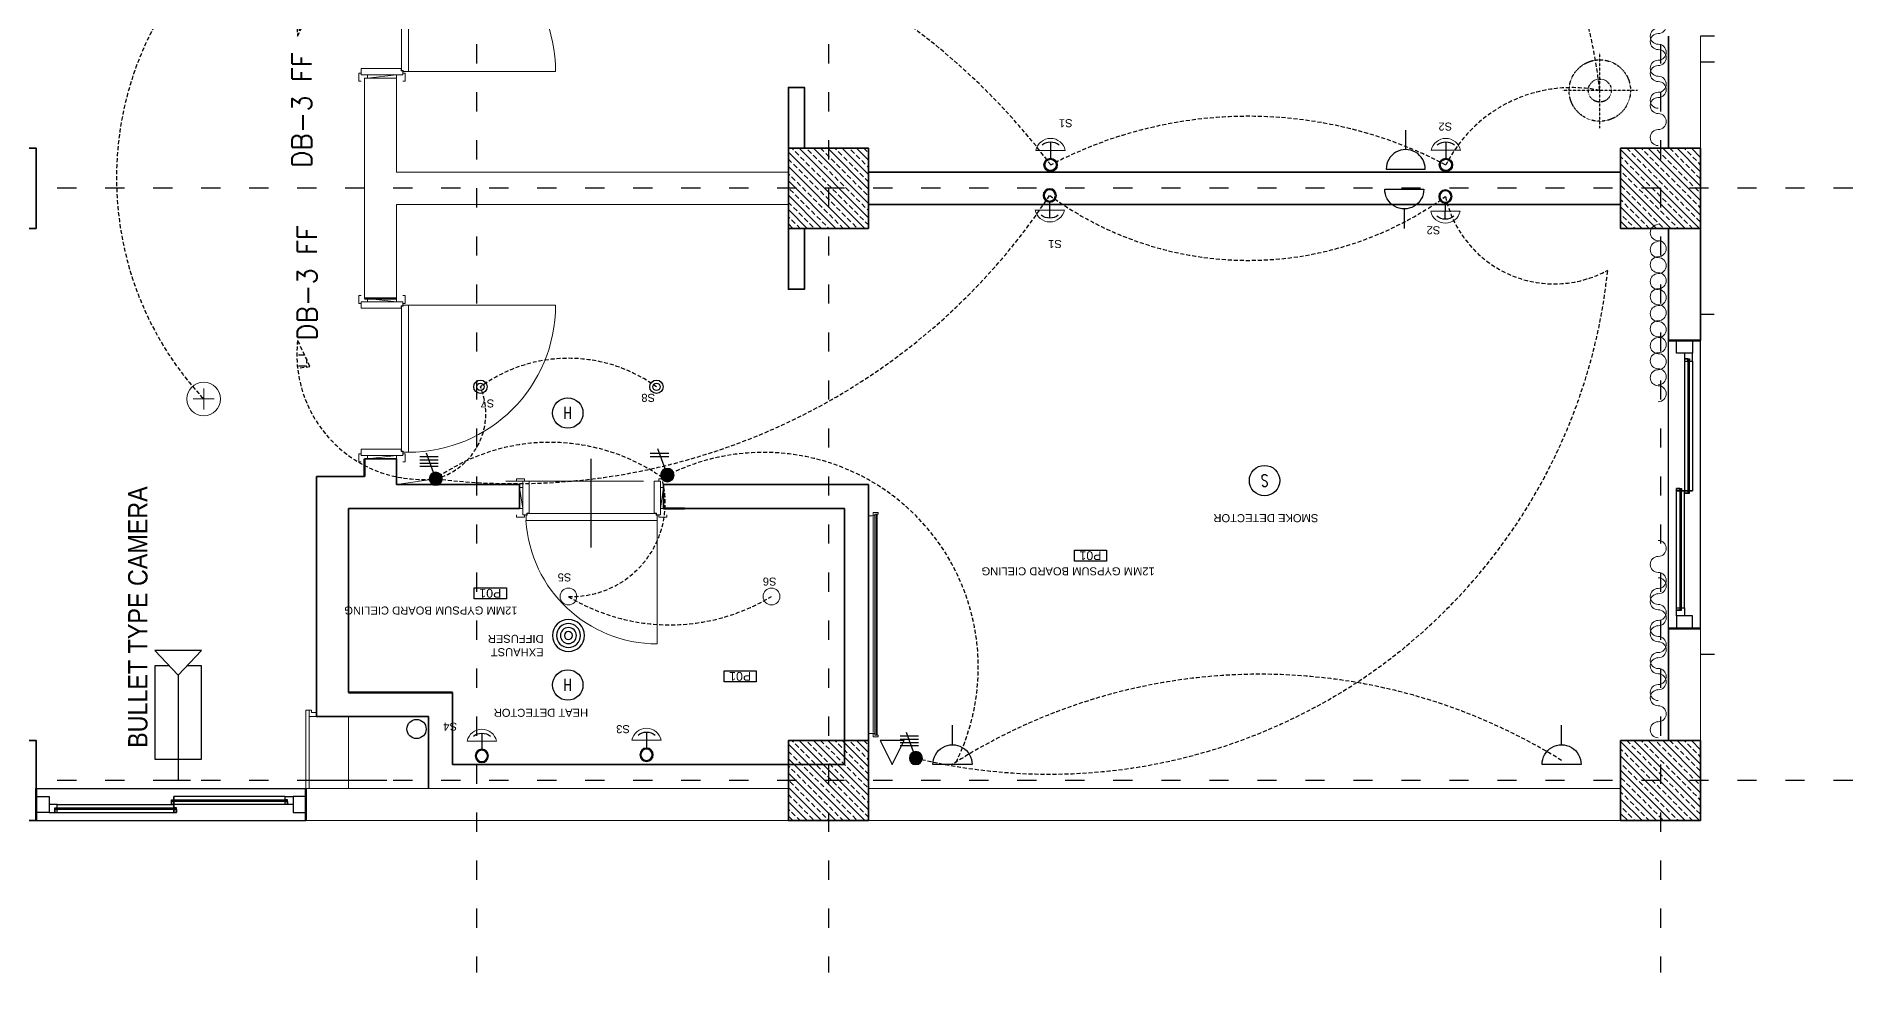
# Model space of a CAD drawing. Header units: millimetres. Extents: x -3207095 to 15275363, y 3702017 to 4798027.
# Drawn here: x 688165 to 689300, y 4469382 to 4469967 of the extents above; entities that cross this region are included whole.
import ezdxf
from ezdxf.enums import TextEntityAlignment as Align

# ---------------------------------------------------------------- set-up
doc = ezdxf.new("R2010")
doc.units = ezdxf.units.MM
for name, pattern in [('ACAD_ISO03W100', [30, 12, -18]), ('DUZ', [500, 500]), ('HIDDEN', [0.375, 0.25, -0.125]), ('HIDDEN2', [0.1875, 0.125, -0.0625])]:
    doc.linetypes.add(name, pattern=pattern)
doc.layers.get('0').update_dxf_attribs({"color": 1, "linetype": 'DUZ'})
for name, color, linetype in [('0 MC MAHAL', 94, 'Continuous'), ('a_aydinlatma', 5, 'Continuous'), ('a_olcu', 30, 'Continuous'), ('a_yazi', 105, 'Continuous'), ('AGAC', 116, 'Continuous'), ('EL-L-LS', 181, 'Continuous'), ('KOLTAR_F', 145, 'Continuous'), ('MH-EL-CCTV', 33, 'Continuous'), ('MH-EL-TEL', 222, 'Continuous'), ('MH-TXT', 2, 'Continuous'), ('OLCU', 1, 'Continuous'), ('PEN', 161, 'Continuous'), ('pen.kap.olc', 205, 'Continuous'), ('SMC-EL-FA', 33, 'Continuous'), ('SMC-EL-FA-TXT', 123, 'Continuous'), ('SMC-EL-L-LP', 22, 'Continuous'), ('SMC-EL-P', 160, 'Continuous'), ('SMC-TXT', 123, 'Continuous'), ('söve', 26, 'DUZ'), ('TESİSAT', 57, 'Continuous')]:
    doc.layers.add(name, color=color, linetype=linetype)
for name, color, linetype, lineweight in [('C LIGHT', 202, 'Continuous', 9), ('cam', 143, 'Continuous', 20), ('DUV', 220, 'Continuous', 50), ('DUVAR', 7, 'Continuous', 35), ('EL-L-WIR', 124, 'Continuous', 30), ('FE_MOBTEF.2', 33, 'Continuous', 18), ('FE_PERDE', 205, 'Continuous', 15), ('gor25', 142, 'Continuous', 25), ('iç duvar', 7, 'Continuous', 50), ('KAPEN', 151, 'Continuous', 9), ('KOLON_F', 3, 'Continuous', 35), ('Xref', 253, 'Continuous', 13)]:
    doc.layers.add(name, color=color, linetype=linetype, lineweight=lineweight)
doc.styles.add('ARIEL20S', font='arial.ttf')
doc.styles.add('ROMANS', font='romans.shx')
doc.styles.add('smc-1', font='simplex.shx')
doc.styles.add('SMC-2', font='GOTHIC.TTF', dxfattribs={"width": 0.9})
pattern_1 = [(135, (5190607.668, 3809263.487), (-4.4901280605, -4.4901280605), []), (135, (5190607.668, 3809267.977), (-4.4901280605, -4.4901280605), [3.175, -1.5875])]
pattern_2 = [(135, (5191127.668, 3809263.487), (-4.4901280605, -4.4901280605), []), (135, (5191127.668, 3809267.977), (-4.4901280605, -4.4901280605), [3.175, -1.5875])]

# ---------------------------------------------------------------- blocks, each defined once
blk = doc.blocks.new('GEN_BLOCK00601')
at = {"linetype": 'Continuous', "ltscale": 50}
for centre, start, end in [((50, 50), 0, 180), ((150, 50), 180, 0), ((250, 50), 0, 180), ((350, 50), 180, 0), ((450, 50), 0, 180), ((550, 50), 180, 0), ((650, 50), 0, 180), ((750, 50), 180, 0), ((850, 50), 0, 180), ((950, 50), 180, 0)]:
    blk.add_arc(centre, 50, start, end, dxfattribs=at)
for tag in ['FLOOR', 'Sfb']:
    blk.add_attdef(tag, (0, 0), '', height=1)
blk = doc.blocks.new('K210')
for p, q in [((0.04, 0.985), (0.04, 0.032)), ((0.04, 0.032), (0.047, 0.032)), ((0.047, 0.032), (0.047, 0.022)), ((0.047, 0.022), (0.953, 0.022)), ((0.953, 0.032), (0.96, 0.032)), ((0.953, 0.022), (0.953, 0.032)), ((0.96, 0.032), (0.96, 0.065))]:
    blk.add_line(p, q)
for points in [[(-0.02, 0.03), (-0.02, 0.045), (0.03, 0.045), (0.03, 0.03)], [(0.04, 0.065), (0.96, 0.065)], [(1.02, 0.03), (1.02, 0.045), (0.97, 0.045), (0.97, 0.03)], [(0.02, -0.19), (0, -0.19), (0.02, -0.01), (0, -0.01)], [(0.98, -0.19), (1, -0.19), (0.98, -0.01), (1, -0.01)], [(-0.02, -0.23), (-0.02, -0.245), (0.03, -0.245), (0.03, -0.23)], [(1.02, -0.23), (1.02, -0.245), (0.97, -0.245), (0.97, -0.23)]]:
    blk.add_lwpolyline(points)
for points in [[(0.02, 0.03), (0.045, 0.03), (0.045, 0.02), (0.06, 0.02), (0.06, -0.23), (0.02, -0.23)], [(0.98, 0.03), (0.955, 0.03), (0.955, 0.02), (0.94, 0.02), (0.94, -0.23), (0.98, -0.23)]]:
    blk.add_lwpolyline(points, close=True)
blk.add_arc((0.04, 0.065), 0.92, 0, 90)
blk = doc.blocks.new('new block')
at = {"layer": 'KAPEN'}
for p, q in [((105202.053, 48261.86), (105202.02, 48261.86)), ((105202.053, 48261.853), (105202.053, 48261.86)), ((105202.063, 48261.853), (105202.053, 48261.853)), ((105202.063, 48261.047), (105202.063, 48261.853)), ((105201.25, 48261.04), (105202.053, 48261.04)), ((105202.053, 48261.047), (105202.063, 48261.047)), ((105202.053, 48261.04), (105202.053, 48261.047))]:
    blk.add_line(p, q, dxfattribs=at)
for points in [[(105202.055, 48261.92), (105202.04, 48261.92), (105202.04, 48261.87), (105202.055, 48261.87)], [(105202.265, 48261.92), (105202.28, 48261.92), (105202.28, 48261.87), (105202.265, 48261.87)], [(105202.02, 48261.04), (105202.02, 48261.86)], [(105202.225, 48261.88), (105202.225, 48261.9), (105202.095, 48261.88), (105202.095, 48261.9)], [(105202.055, 48260.98), (105202.04, 48260.98), (105202.04, 48261.03), (105202.055, 48261.03)], [(105202.225, 48261.02), (105202.225, 48261), (105202.095, 48261.02), (105202.095, 48261)], [(105202.265, 48260.98), (105202.28, 48260.98), (105202.28, 48261.03), (105202.265, 48261.03)]]:
    blk.add_lwpolyline(points, dxfattribs=at)
for points in [[(105202.055, 48261.88), (105202.055, 48261.855), (105202.065, 48261.855), (105202.065, 48261.84), (105202.265, 48261.84), (105202.265, 48261.88)], [(105202.055, 48261.02), (105202.055, 48261.045), (105202.065, 48261.045), (105202.065, 48261.06), (105202.265, 48261.06), (105202.265, 48261.02)]]:
    blk.add_lwpolyline(points, close=True, dxfattribs=at)
blk.add_arc((105202.071, 48261.04), 0.822, 93.6023, 180, dxfattribs=at)
blk = doc.blocks.new('rgtkjıtdkfgölv')
at = {"layer": 'FE_MOBTEF.2'}
for p, q in [((104445.908, 48877.932), (104445.888, 48877.932)), ((104445.888, 48877.932), (104445.888, 48877.902)), ((104445.888, 48877.902), (104445.898, 48877.902)), ((104445.898, 48877.914), (104445.898, 48877.922)), ((104445.898, 48877.922), (104447.278, 48877.922)), ((104445.898, 48877.922), (104445.908, 48877.922)), ((104445.898, 48877.902), (104445.898, 48877.922)), ((104445.898, 48877.908), (104445.898, 48877.914)), ((104445.898, 48877.914), (104447.278, 48877.914)), ((104447.278, 48877.914), (104445.898, 48877.914)), ((104447.278, 48877.908), (104445.898, 48877.908)), ((104445.908, 48877.932), (104445.908, 48877.962)), ((104445.908, 48877.922), (104445.908, 48877.932)), ((104447.261, 48877.932), (104445.914, 48877.932)), ((104447.268, 48877.932), (104447.268, 48877.962)), ((104447.268, 48877.932), (104447.288, 48877.932)), ((104447.268, 48877.922), (104447.268, 48877.932)), ((104447.278, 48877.922), (104447.268, 48877.922)), ((104447.278, 48877.902), (104447.278, 48877.922)), ((104447.278, 48877.922), (104447.278, 48877.914)), ((104447.278, 48877.914), (104447.278, 48877.908)), ((104447.288, 48877.902), (104447.278, 48877.902)), ((104447.288, 48877.932), (104447.288, 48877.902))]:
    blk.add_line(p, q, dxfattribs=at)
blk = doc.blocks.new('a_malzeme')
blk.add_lwpolyline([(-100, 70), (100, 70), (100, 0), (-100, 0), (-100, 70)])
at = {"style": 'ARIEL20S'}
blk.add_attdef('P01', text='', height=55, dxfattribs=at).set_placement((0, 35), align=Align.MIDDLE_CENTER)
blk = doc.blocks.new('ANEM')
at = {"layer": 'a_aydinlatma'}
for radius in [100, 75, 50, 25]:
    blk.add_circle((56721, 5587), radius, dxfattribs=at)
blk = doc.blocks.new('SD')
at = {"color": 140}
blk.add_circle((0, 0), 0.25, dxfattribs=at)
at = {"layer": 'SMC-EL-FA-TXT', "style": 'ROMANS', "width": 0.75}
blk.add_text('S', height=0.197, dxfattribs=at).set_placement((-0.066, -0.101, 0))
blk = doc.blocks.new('LIGHT3')
at = {"layer": 'SMC-EL-L-LP'}
blk.add_line((0.001, 0), (0, 0.235), dxfattribs=at)
for radius in [0.0975, 0.0825]:
    blk.add_circle((0, 0.332), radius, dxfattribs=at)
blk.add_arc((0, 0.2), 0.2, 231.5853, 308.8029, dxfattribs=at)
blk = doc.blocks.new('LS-1WAY-4G')
at = {"layer": 'EL-L-LS'}
blk.add_hatch(color=181, dxfattribs=at).paths.add_polyline_path([(0.092, 0.092, 1), (-0.092, 0.092, 1)])
at = {"layer": 'EL-L-LS', "color": 181}
for p, q in [((-0.036, 0.4), (0.223, 0.4)), ((-0.036, 0.354), (0.223, 0.354)), ((-0.036, 0.308), (0.223, 0.308)), ((-0.036, 0.263), (0.223, 0.263)), ((0.031, 0.178), (0.132, 0.453))]:
    blk.add_line(p, q, dxfattribs=at)
blk.add_circle((0, 0.092), 0.0917, dxfattribs=at)
blk = doc.blocks.new('LIGHT1')
at = {"linetype": 'Continuous'}
for radius in [0.11, 0.06]:
    blk.add_circle((0, 0), radius, dxfattribs=at)
blk = doc.blocks.new('A$C89dd7f61')
at = {"layer": 'SMC-EL-L-LP', "xscale": -38, "yscale": 38, "zscale": 38}
blk.add_blockref('LIGHT1', (0, 0), dxfattribs=at)
blk = doc.blocks.new('LS-1WAY-2G')
at = {"layer": 'SMC-EL-L-LP'}
blk.add_hatch(color=181, dxfattribs=at).paths.add_polyline_path([(0.092, 0.092, 1), (-0.092, 0.092, 1)])
at = {"layer": 'SMC-EL-L-LP', "color": 181}
for p, q in [((-0.021, 0.387), (0.237, 0.387)), ((-0.021, 0.342), (0.237, 0.342)), ((0.031, 0.178), (0.132, 0.453))]:
    blk.add_line(p, q, dxfattribs=at)
blk.add_circle((0, 0.092), 0.0917, dxfattribs=at)
blk = doc.blocks.new('CL1')
at = {"layer": 'C LIGHT'}
blk.add_circle((0, 0), 5.25, dxfattribs=at)
blk = doc.blocks.new('HD')
at = {"color": 22}
blk.add_circle((0, 0), 0.25, dxfattribs=at)
at = {"layer": 'SMC-EL-FA-TXT', "color": 123, "style": 'ROMANS', "width": 0.75}
blk.add_text('H', height=0.197, dxfattribs=at).set_placement((-0.074, -0.096, 0))
blk = doc.blocks.new('S13A')
for p, q in [((0, 0.18), (0, 0.358)), ((-0.178, 0), (0.178, 0))]:
    blk.add_line(p, q)
blk.add_arc((0, 0.002), 0.178, 359.4023, 180.5977)
blk = doc.blocks.new('A$C7aefd928')
at = {"layer": 'a_aydinlatma', "linetype": 'HIDDEN', "ltscale": 10}
h = blk.add_hatch(dxfattribs=at)
h.set_pattern_fill('ANGLE', color=8)
h.set_pattern_definition([(0, (-693994.367, -4479887.279), (0, 6.985), [5.08, -1.905]), (90, (-693994.367, -4479887.279), (-6.985, 4e-16), [5.08, -1.905])])
h.paths.add_polyline_path([(837.2, 271.4), (829.6, 255), (837.2, 254.1, 0.055419)])
at = {"layer": 'a_aydinlatma', "linetype": 'HIDDEN2'}
for p, q in [((23.5, 328.8), (23.5, 281.7)), ((0, 305.3), (47, 305.3))]:
    blk.add_line(p, q, dxfattribs=at)
at = {"layer": 'a_aydinlatma', "color": 3, "linetype": 'HIDDEN', "ltscale": 10}
for p, q in [((837.2, 271.4), (829.6, 255)), ((829.6, 255), (837.2, 254.1))]:
    blk.add_line(p, q, dxfattribs=at)
at = {"layer": 'a_aydinlatma', "linetype": 'HIDDEN2'}
for radius in [19.2, 7.2]:
    blk.add_circle((23.5, 305.3), radius, dxfattribs=at)
at = {"layer": 'a_aydinlatma', "linetype": 'HIDDEN', "ltscale": 10}
for centre, radius, start, end in [((41.1, 391.6), 88.1, 258.5011, 333.1564), ((243.2, 587.1), 265.7, 242.3098, 297.7005), ((705.2, 605.5), 423.1, 216.8454, 276.1897), ((366.4, 345.2), 345.2, 186.6453, 284.1662), ((668, 166.4), 93.8, 54.1169, 125.8831), ((761.9, 225.8), 42.3, 156.7822, 254.8981), ((643.1, 154.9), 111.8, 248.5847, 15.5788), ((665.9, 169.8), 58.4, 164.7362, 272.1082), ((604.6, 216.3), 122.5, 238.8129, 301.1871), ((613.5, 32.9), 21.1, 121.94, 285.5579), ((670.1, -77.2), 103.2, 59.6797, 119.5515)]:
    blk.add_arc(centre, radius, start, end, dxfattribs=at)
at = {"layer": 'a_aydinlatma', "color": 3, "linetype": 'HIDDEN', "ltscale": 10}
for centre, radius, start, end in [((759.4, 262.8), 78.3, 263.7664, 6.3094), ((679.6, 84.6), 123.1, 54.605, 124.8385), ((546, 67.4), 134.1, 61.8575, 206.2961), ((235.8, -293.6), 356.4, 57.3715, 121.9107)]:
    blk.add_arc(centre, radius, start, end, dxfattribs=at)
at = {"layer": 'MH-EL-TEL'}
for p, q in [((465.7, 6.4), (458.2, 21.4)), ((458.2, 21.4), (473.2, 21.4)), ((473.2, 21.4), (465.7, 6.4))]:
    blk.add_line(p, q, dxfattribs=at)
at = {"layer": 'OLCU', "color": 252, "linetype": 'Continuous', "lineweight": 5, "true_color": 0x939598}
blk.add_line((750.9, 184.9), (775.5, 181.4), dxfattribs=at)
at = {"layer": 'SMC-EL-L-LP', "lineweight": 0}
for p, q in [((128.9, 342.6), (110.6, 342.6)), ((375.9, 342.7), (357.5, 342.7)), ((610, 21.7), (628.3, 21.7)), ((712.9, 21), (731.3, 21))]:
    blk.add_line(p, q, dxfattribs=at)
for centre, start, end in [((119.7, 344.6), 191.7871, 348.2129), ((366.7, 344.6), 191.7871, 348.2129), ((619.2, 19.8), 11.7871, 168.2129), ((722.1, 19.1), 11.7871, 168.2129)]:
    blk.add_arc(centre, 9.38, start, end, dxfattribs=at)
at = {"layer": 'a_aydinlatma', "xscale": 0.1, "yscale": 0.1, "zscale": 0.1}
blk.add_blockref('ANEM', (-5004.1, -471.7), dxfattribs=at)
at = {"layer": 'a_olcu', "xscale": 0.1, "yscale": 0.1, "zscale": 0.1}
for p in [(339.7, 149.5), (725, 120.8)]:
    blk.add_blockref('a_malzeme', p, dxfattribs=at).add_auto_attribs({'P01': 'P01'})
at = {"layer": 'C LIGHT', "linetype": 'Continuous'}
for p in [(541.1, 111.4), (668, 111.4)]:
    blk.add_blockref('CL1', p, dxfattribs=at)
at = {"layer": 'EL-L-LS', "xscale": 45.60000005237816, "yscale": 45.60000005237816, "zscale": 45.60000005237816}
blk.add_blockref('LS-1WAY-2G', (609.3, 181.4), dxfattribs=at)
at = {"layer": 'EL-L-LS', "xscale": 45.60000005237816, "yscale": 45.60000005237816, "zscale": 45.60000005237816, "rotation": 270}
blk.add_blockref('LS-1WAY-2G', (598.1, 50.8), dxfattribs=at)
at = {"layer": 'EL-L-WIR', "xscale": 44.23680000000058, "yscale": 44.23680000000058, "zscale": 44.23680000000058}
for p in [(750.9, 180.9), (450.9, 6.4)]:
    blk.add_blockref('LS-1WAY-4G', p, dxfattribs=at)
at = {"layer": 'SMC-EL-FA', "yscale": 38, "zscale": 38}
for name, p, xscale in [('HD', (666.4, 245.8), -38), ('SD', (242.8, 185.1), 38), ('HD', (668.4, 56.1), -38)]:
    blk.add_blockref(name, p, dxfattribs=dict(at, xscale=xscale))
at = {"layer": 'SMC-EL-L-LP', "lineweight": 0, "xscale": 42.74999999996362, "yscale": 42.74999999996362, "zscale": 42.74999999996362}
for p in [(119.7, 337.6), (366.7, 337.6)]:
    blk.add_blockref('LIGHT3', p, dxfattribs=at)
at = {"layer": 'SMC-EL-L-LP', "lineweight": 0, "xscale": 42.74999999996362, "yscale": 42.74999999996362, "zscale": 42.74999999996362, "rotation": 180}
for p in [(619.2, 26.7), (722.1, 26)]:
    blk.add_blockref('LIGHT3', p, dxfattribs=at)
at = {"layer": 'SMC-EL-P', "xscale": 68.51054328617874, "yscale": 68.51054328617874, "zscale": 68.51054328617874}
for p, rotation in [((144.8, 354.5), 180), ((599.6, 33.3), 270)]:
    blk.add_blockref('S13A', p, dxfattribs=dict(at, rotation=rotation))
for p in [(47.4, 6.4), (428, 6.4)]:
    blk.add_blockref('S13A', p, dxfattribs=at)
at = {"layer": 'Xref'}
for p in [(613, 242.5), (723, 242.4)]:
    blk.add_blockref('A$C89dd7f61', p, dxfattribs=at)
at = {"layer": 'a_yazi', "char_height": 5, "style": 'ARIEL20S'}
for s, insert, width, attachment_point in [('S2', (115.8, 330.3), 51.389, 1), ('S1', (353, 328.2), 51.389, 1), ('S3', (615.8, 239.1), 51.389, 1), ('HEAT DETECTOR', (644, 228.6), 143.239, 7), ('S4', (723.8, 237.6), 51.389, 1), ('SMOKE DETECTOR', (199.4, 162.9), 143.239, 7), ('12MM GYPSUM BOARD CIELING ', (299.5, 160.2), 143.239, 7), ('12MM GYPSUM BOARD CIELING ', (708, 132.4), 143.239, 7), ('S6', (548.6, 114.6), 51.389, 1), ('S5', (676.8, 112.1), 51.389, 1), ('EXHAUST DIFFUSER', (680.7, 93.3), 51.389, 1), ('HEAT DETECTOR', (637.5, 39.4), 143.239, 7), ('S8', (627.5, 15.7), 51.389, 1), ('S7', (727.9, 19.2), 51.389, 1)]:
    blk.add_mtext(s, dxfattribs=dict(at, insert=insert, width=width, attachment_point=attachment_point))
blk = doc.blocks.new('A$C288ee9c8')
at = {"layer": 'a_aydinlatma', "linetype": 'HIDDEN', "ltscale": 10}
h = blk.add_hatch(dxfattribs=at)
h.set_pattern_fill('ANGLE', color=8)
h.set_pattern_definition([(0, (-694012.924, -4479302.351), (0, 6.985), [5.08, -1.905]), (90, (-694012.924, -4479302.351), (-6.985, 4e-16), [5.08, -1.905])])
h.paths.add_polyline_path([(818.7, 95), (811, 111.4), (818.6, 112.3, -0.055419)])
at = {"layer": 'a_aydinlatma', "color": 3, "linetype": 'HIDDEN', "ltscale": 10}
for p, q in [((811, 111.4), (818.6, 112.3)), ((818.7, 95), (811, 111.4))]:
    blk.add_line(p, q, dxfattribs=at)
at = {"layer": 'a_aydinlatma', "linetype": 'HIDDEN', "ltscale": 10}
for centre, radius, start, end in [((349, 15), 350.8, 76.2487, 174.124), ((586.1, 150), 122.5, 58.8129, 121.1871), ((647.4, 196.4), 58.4, 87.8918, 195.2638), ((683.3, -216.4), 400.7, 82.9628, 146.5996), ((743.4, 140.5), 42.3, 105.1019, 203.2178), ((649.5, 199.8), 93.8, 234.1169, 305.8831), ((33.5, -10.1), 69.6, 12.4474, 118.8317), ((224.6, -165.2), 210, 53.7613, 125.8826)]:
    blk.add_arc(centre, radius, start, end, dxfattribs=at)
at = {"layer": 'a_aydinlatma', "color": 3, "linetype": 'HIDDEN', "ltscale": 10}
for centre, radius, start, end in [((217.3, 659.8), 356.4, 238.0893, 302.6285), ((527.5, 298.9), 134.1, 153.7039, 298.1425), ((740.9, 103.4), 78.3, 353.6906, 96.2336), ((661.1, 281.6), 123.1, 235.1615, 305.395)]:
    blk.add_arc(centre, radius, start, end, dxfattribs=at)
at = {"layer": 'MH-EL-TEL'}
for p, q in [((447.2, 359.8), (439.7, 344.8)), ((454.7, 344.8), (447.2, 359.8)), ((439.7, 344.8), (454.7, 344.8))]:
    blk.add_line(p, q, dxfattribs=at)
at = {"layer": 'OLCU', "color": 252, "linetype": 'Continuous', "lineweight": 5, "true_color": 0x939598}
blk.add_line((732.4, 181.3), (757, 184.8), dxfattribs=at)
at = {"layer": 'SMC-EL-L-LP', "lineweight": 0}
for p, q in [((591.5, 344.5), (609.8, 344.5)), ((694.4, 345.2), (712.8, 345.2)), ((110.7, 14.1), (92.3, 14.1)), ((357.9, 13.4), (339.5, 13.4))]:
    blk.add_line(p, q, dxfattribs=at)
for centre, start, end in [((600.7, 346.5), 191.7871, 348.2129), ((703.6, 347.1), 191.7871, 348.2129), ((101.5, 12.2), 11.7871, 168.2129), ((348.7, 11.4), 11.7871, 168.2129)]:
    blk.add_arc(centre, 9.38, start, end, dxfattribs=at)
at = {"layer": 'a_aydinlatma', "xscale": -0.1, "yscale": 0.1, "zscale": 0.1, "rotation": 180}
blk.add_blockref('ANEM', (-5022.6, 837.9), dxfattribs=at)
at = {"layer": 'a_olcu', "xscale": 0.1, "yscale": 0.1, "zscale": 0.1}
for p in [(542.2, 301.2), (698.3, 249.3), (323.3, 225.8)]:
    blk.add_blockref('a_malzeme', p, dxfattribs=at).add_auto_attribs({'P01': 'P01'})
at = {"layer": 'C LIGHT', "linetype": 'Continuous', "xscale": -1, "rotation": 180}
for p in [(522.6, 254.8), (649.5, 254.8)]:
    blk.add_blockref('CL1', p, dxfattribs=at)
at = {"layer": 'EL-L-LS', "xscale": -45.60000005237816, "yscale": 45.60000005237816, "zscale": 45.60000005237816, "rotation": 180}
blk.add_blockref('LS-1WAY-2G', (587.7, 183.2), dxfattribs=at)
at = {"layer": 'EL-L-WIR', "xscale": -44.23680000000058, "yscale": 44.23680000000058, "zscale": 44.23680000000058, "rotation": 180}
for p in [(432.4, 359.8), (732.4, 185.3)]:
    blk.add_blockref('LS-1WAY-4G', p, dxfattribs=at)
at = {"layer": 'SMC-EL-FA', "xscale": 38, "yscale": 38, "zscale": 38, "rotation": 180}
for p in [(649.9, 310.1), (649.9, 140.2)]:
    blk.add_blockref('HD', p, dxfattribs=at)
at = {"layer": 'SMC-EL-FA', "xscale": 38, "yscale": 38, "zscale": 38}
blk.add_blockref('SD', (214.5, 182.4), dxfattribs=at)
at = {"layer": 'SMC-EL-L-LP', "lineweight": 0, "xscale": -42.74999999996362, "yscale": 42.74999999996362, "zscale": 42.74999999996362}
for p in [(600.7, 339.5), (703.6, 340.2)]:
    blk.add_blockref('LIGHT3', p, dxfattribs=at)
at = {"layer": 'SMC-EL-L-LP', "lineweight": 0, "xscale": -42.74999999996362, "yscale": 42.74999999996362, "zscale": 42.74999999996362, "rotation": 180}
for p in [(101.5, 19.1), (348.7, 18.4)]:
    blk.add_blockref('LIGHT3', p, dxfattribs=at)
at = {"layer": 'SMC-EL-P', "xscale": -68.51054328617874, "yscale": 68.51054328617874, "zscale": 68.51054328617874, "rotation": 180}
for p in [(28.9, 359.8), (409.5, 359.8)]:
    blk.add_blockref('S13A', p, dxfattribs=at)
at = {"layer": 'SMC-EL-P', "xscale": -68.51054328617874, "yscale": 68.51054328617874, "zscale": 68.51054328617874}
blk.add_blockref('S13A', (127.2, 0.3), dxfattribs=at)
at = {"layer": 'Xref', "xscale": -1, "rotation": 180}
for p in [(594.5, 123.8), (704.5, 123.8)]:
    blk.add_blockref('A$C89dd7f61', p, dxfattribs=at)
at = {"layer": 'a_yazi', "char_height": 5, "style": 'ARIEL20S'}
for s, insert, width, attachment_point in [('S3', (611.1, 340.2), 51.389, 1), ('HEAT DETECTOR', (637.2, 324.9), 143.239, 7), ('S4', (719.1, 338.6), 51.389, 1), ('EXHAUST DIFFUSER', (665, 292.1), 51.389, 1), ('12MM GYPSUM BOARD CIELING ', (681.3, 261), 143.239, 7), ('12MM GYPSUM BOARD CIELING ', (283.1, 236.5), 143.239, 7), ('S6', (519.5, 248), 51.389, 1), ('S5', (647.7, 245.4), 51.389, 1), ('SMOKE DETECTOR', (180.9, 203.3), 143.239, 7), ('S7', (695.9, 136.7), 51.389, 1), ('S8', (595.4, 133.2), 51.389, 1), ('S1', (341.2, 37.1), 51.389, 1), ('S2', (104.7, 28.5), 51.389, 1)]:
    blk.add_mtext(s, dxfattribs=dict(at, insert=insert, width=width, attachment_point=attachment_point))
blk = doc.blocks.new('CL4')
at = {"layer": 'C LIGHT', "color": 3}
for p, q in [((-3.25, 0), (3.25, 0)), ((0, 3.25), (0, -3.25))]:
    blk.add_line(p, q, dxfattribs=at)
at = {"layer": 'C LIGHT'}
blk.add_circle((0, 0), 5.25, dxfattribs=at)
blk = doc.blocks.new('CCTV-CAMERA')
for p, q in [((1.115, 0.2), (0.903, 0)), ((1.115, -0.2), (1.115, 0.2)), ((0, -0.104), (0, 0.104)), ((0.183, 0), (0, 0)), ((0.903, 0), (0.183, 0)), ((0.903, 0), (1.115, -0.2))]:
    blk.add_line(p, q)
blk.add_lwpolyline([(0.983, 0.076), (0.983, 0.2), (0.183, 0.2), (0.183, -0.2), (0.983, -0.2), (0.983, -0.076)])

msp = doc.modelspace()

# ---------------------------------------------------------------- hatches: boundary and pattern name
at = {"layer": 'KOLTAR_F'}
h = msp.add_hatch(dxfattribs=at)
h.set_pattern_fill('ANSI33', color=256, angle=90, style=0)
h.set_pattern_definition(pattern_2)
h.paths.add_polyline_path([(688685.2, 4469847), (688685.2, 4469897), (688635.2, 4469897), (688635.2, 4469847)])
h = msp.add_hatch(dxfattribs=at)
h.set_pattern_fill('ANSI33', color=256, angle=90, style=0)
h.set_pattern_definition(pattern_2)
h.paths.add_polyline_path([(688685.2, 4469847), (688685.2, 4469897), (688635.2, 4469897), (688635.2, 4469847)])
h = msp.add_hatch(dxfattribs=at)
h.set_pattern_fill('ANSI33', color=256, angle=90, style=0)
h.set_pattern_definition(pattern_1)
h.paths.add_polyline_path([(689205.2, 4469847), (689205.2, 4469897), (689155.2, 4469897), (689155.2, 4469847)])
h = msp.add_hatch(dxfattribs=at)
h.set_pattern_fill('ANSI33', color=256, angle=90, style=0)
h.set_pattern_definition(pattern_1)
h.paths.add_polyline_path([(689205.2, 4469847), (689205.2, 4469897), (689155.2, 4469897), (689155.2, 4469847)])
h = msp.add_hatch(dxfattribs=at)
h.set_pattern_fill('ANSI33', color=256, angle=90, style=0)
h.set_pattern_definition([(135, (5191127.668, 3808893.487), (-4.4901280605, -4.4901280605), []), (135, (5191127.668, 3808897.977), (-4.4901280605, -4.4901280605), [3.175, -1.5875])])
h.paths.add_polyline_path([(688685.2, 4469477), (688685.2, 4469527), (688635.2, 4469527), (688635.2, 4469477)])
h = msp.add_hatch(dxfattribs=at)
h.set_pattern_fill('ANSI33', color=256, angle=90, style=0)
h.set_pattern_definition([(135, (5190607.668, 3808893.487), (-4.4901280605, -4.4901280605), []), (135, (5190607.668, 3808897.977), (-4.4901280605, -4.4901280605), [3.175, -1.5875])])
h.paths.add_polyline_path([(689205.2, 4469477), (689205.2, 4469527), (689155.2, 4469527), (689155.2, 4469477)])

# ---------------------------------------------------------------- linework, layer by layer
at = {"color": 232, "linetype": 'ACAD_ISO03W100'}
for p, q in [((688440.2, 4472512), (688440.2, 4469382)), ((688660.2, 4472512), (688660.2, 4469382)), ((689180.2, 4472512), (689180.2, 4469382)), ((689300.2, 4469872), (685360.2, 4469872)), ((689300.2, 4469502), (685360.2, 4469502))]:
    msp.add_line(p, q, dxfattribs=at)
at = {"layer": 'a_aydinlatma', "linetype": 'HIDDEN', "ltscale": 10}
msp.add_arc((688417.6, 4469878.5), 202.3, 143.5875, 223.0672, dxfattribs=at)
at = {"layer": 'AGAC'}
for p, q in [((689185.2, 4469597), (689185.2, 4469777)), ((689185.2, 4469597), (689185.2, 4469777)), ((689205.2, 4469597), (689205.2, 4469777)), ((689205.2, 4469597), (689205.2, 4469777)), ((688165.2, 4469497), (688333.7, 4469497)), ((688165.2, 4469477), (688333.7, 4469477))]:
    msp.add_line(p, q, dxfattribs=at)
at = {"layer": 'cam'}
for p, q in [((689197.2, 4469765.5), (689197.2, 4469681.5)), ((689197.2, 4469765.5), (689197.2, 4469681.5)), ((689197.7, 4469765.5), (689197.7, 4469681.5)), ((689197.7, 4469765.5), (689197.7, 4469681.5)), ((689198.2, 4469765.5), (689198.2, 4469681.5)), ((689198.2, 4469765.5), (689198.2, 4469681.5)), ((689192.2, 4469608.5), (689192.2, 4469684.5)), ((689192.2, 4469608.5), (689192.2, 4469684.5)), ((689192.7, 4469608.5), (689192.7, 4469684.5)), ((689192.7, 4469608.5), (689192.7, 4469684.5)), ((689193.2, 4469608.5), (689193.2, 4469684.5)), ((689193.2, 4469608.5), (689193.2, 4469684.5)), ((688176.7, 4469485), (688252.7, 4469485)), ((688176.7, 4469484.5), (688252.7, 4469484.5)), ((688176.7, 4469484), (688252.7, 4469484)), ((688322.2, 4469490), (688249.7, 4469490)), ((688322.2, 4469489.5), (688249.7, 4469489.5)), ((688322.2, 4469489), (688249.7, 4469489))]:
    msp.add_line(p, q, dxfattribs=at)
at = {"layer": 'DUV'}
for p, q in [((688390.2, 4469803.1), (688370.2, 4469803.1)), ((689185.2, 4469777), (689205.2, 4469777)), ((689185.2, 4469777), (689205.2, 4469777)), ((689185.2, 4469777), (689205.2, 4469777)), ((689185.2, 4469777), (689205.2, 4469777)), ((688370.2, 4469703.1), (688370.2, 4469692)), ((688570.2, 4469672), (688557.2, 4469672)), ((689185.2, 4469597), (689205.2, 4469597)), ((689185.2, 4469597), (689205.2, 4469597)), ((689185.2, 4469597), (689205.2, 4469597)), ((689185.2, 4469597), (689205.2, 4469597)), ((688425.2, 4469557), (688360.2, 4469557)), ((688165.2, 4469477), (688165.2, 4469497)), ((688333.7, 4469477), (688333.7, 4469497))]:
    msp.add_line(p, q, dxfattribs=at)
at = {"layer": 'DUVAR'}
for p, q in [((689185.2, 4469967), (689185.2, 4469897)), ((689185.2, 4469967), (689185.2, 4469897)), ((689155.2, 4469882), (688685.2, 4469882)), ((689155.2, 4469862), (688685.2, 4469862)), ((689185.2, 4469777), (689185.2, 4469847)), ((689185.2, 4469777), (689185.2, 4469847)), ((689205.2, 4469777), (689205.2, 4469847)), ((689205.2, 4469777), (689205.2, 4469847)), ((689185.2, 4469777), (689205.2, 4469777)), ((689185.2, 4469777), (689205.2, 4469777)), ((688370.2, 4469692), (688370.2, 4469703.1)), ((688390.2, 4469703.1), (688370.2, 4469703.1)), ((688390.2, 4469703.1), (688390.2, 4469687)), ((688370.2, 4469692), (688340.2, 4469692)), ((688340.2, 4469542), (688340.2, 4469692)), ((688467.2, 4469687), (688390.2, 4469687)), ((688467.2, 4469687), (688467.2, 4469672)), ((688557.2, 4469672), (688557.2, 4469687)), ((688685.2, 4469687), (688557.2, 4469687)), ((688685.2, 4469687), (688685.2, 4469512)), ((688467.2, 4469672), (688360.2, 4469672)), ((688360.2, 4469557), (688360.2, 4469672)), ((688670.2, 4469672), (688557.2, 4469672)), ((688670.2, 4469672), (688670.2, 4469512)), ((689185.2, 4469597), (689185.2, 4469527)), ((689185.2, 4469597), (689205.2, 4469597)), ((689185.2, 4469527), (689185.2, 4469597)), ((689185.2, 4469597), (689205.2, 4469597)), ((688425.2, 4469557), (688360.2, 4469557)), ((688425.2, 4469512), (688425.2, 4469557)), ((688410.2, 4469542), (688340.2, 4469542)), ((688410.2, 4469542), (688410.2, 4469497)), ((688670.2, 4469512), (688425.2, 4469512)), ((688165.2, 4469477), (688165.2, 4469497)), ((688333.7, 4469477), (688333.7, 4469497))]:
    msp.add_line(p, q, dxfattribs=at)
for points in [[(688635.2, 4469897), (688635.2, 4469935), (688645.2, 4469935), (688645.2, 4469897)], [(688635.2, 4469847), (688635.2, 4469809), (688645.2, 4469809), (688645.2, 4469847)]]:
    msp.add_lwpolyline(points, dxfattribs=at)
at = {"layer": 'gor25'}
for p, q in [((689195.2, 4469764), (689195.2, 4469683)), ((689195.2, 4469764), (689195.2, 4469683)), ((689200.2, 4469764), (689200.2, 4469683)), ((689200.2, 4469764), (689200.2, 4469683)), ((689190.2, 4469610), (689190.2, 4469683)), ((689190.2, 4469610), (689190.2, 4469683)), ((689195.2, 4469610), (689195.2, 4469683)), ((689195.2, 4469610), (689195.2, 4469683)), ((688178.2, 4469487), (688251.2, 4469487)), ((688320.7, 4469492), (688251.2, 4469492)), ((688320.7, 4469487), (688251.2, 4469487)), ((688178.2, 4469482), (688251.2, 4469482))]:
    msp.add_line(p, q, dxfattribs=at)
at = {"layer": 'iç duvar', "color": 7, "lineweight": 18}
for p, q in [((689205.2, 4469967), (689205.2, 4469897)), ((689205.2, 4469967), (689205.2, 4469897)), ((688370.2, 4469940.9), (688370.2, 4469832.9)), ((688390.2, 4469940.9), (688370.2, 4469940.9)), ((688390.2, 4469940.9), (688390.2, 4469882)), ((688370.2, 4469803.1), (688370.2, 4469897)), ((688635.2, 4469882), (688390.2, 4469882)), ((688390.2, 4469803.1), (688390.2, 4469862)), ((688635.2, 4469862), (688390.2, 4469862)), ((689205.2, 4469597), (689205.2, 4469527)), ((688635.2, 4469497), (688333.7, 4469497)), ((689155.2, 4469497), (688685.2, 4469497)), ((688370.2, 4469477), (688333.7, 4469477)), ((688635.2, 4469477), (688370.2, 4469477)), ((689155.2, 4469477), (688685.2, 4469477))]:
    msp.add_line(p, q, dxfattribs=at)
at = {"layer": 'KAPEN'}
for p, q in [((688458.5, 4469689), (688544.7, 4469689)), ((688360.2, 4469497), (688360.2, 4469542))]:
    msp.add_line(p, q, dxfattribs=at)
msp.add_lwpolyline([(688335.7, 4469497), (688335.7, 4469546), (688333.7, 4469546), (688333.7, 4469497)], dxfattribs=at)
msp.add_lwpolyline([(688335.7, 4469542), (688335.7, 4469546), (688337.2, 4469546), (688337.2, 4469544.5), (688340.2, 4469544.5), (688340.2, 4469542), (688335.7, 4469542)], close=True, dxfattribs=at)
msp.add_lwpolyline([(688335.7, 4469542), (688335.7, 4469546), (688337.2, 4469546), (688337.2, 4469544.5), (688340.2, 4469544.5), (688340.2, 4469542), (688335.7, 4469542)], close=True, dxfattribs=at)
at = {"layer": 'KOLON_F'}
for points in [[(688165.2, 4469847), (688165.2, 4469897), (688115.2, 4469897), (688115.2, 4469847)], [(688685.2, 4469847), (688685.2, 4469897), (688635.2, 4469897), (688635.2, 4469847)], [(688685.2, 4469847), (688685.2, 4469897), (688635.2, 4469897), (688635.2, 4469847)], [(688685.2, 4469847), (688685.2, 4469897), (688635.2, 4469897), (688635.2, 4469847)], [(688685.2, 4469847), (688685.2, 4469897), (688635.2, 4469897), (688635.2, 4469847)], [(689205.2, 4469847), (689205.2, 4469897), (689155.2, 4469897), (689155.2, 4469847)], [(689205.2, 4469847), (689205.2, 4469897), (689155.2, 4469897), (689155.2, 4469847)], [(689205.2, 4469847), (689205.2, 4469897), (689155.2, 4469897), (689155.2, 4469847)], [(689205.2, 4469847), (689205.2, 4469897), (689155.2, 4469897), (689155.2, 4469847)], [(688165.2, 4469477), (688165.2, 4469527), (688115.2, 4469527), (688115.2, 4469477)], [(688685.2, 4469477), (688685.2, 4469527), (688635.2, 4469527), (688635.2, 4469477)], [(689205.2, 4469477), (689205.2, 4469527), (689155.2, 4469527), (689155.2, 4469477)]]:
    msp.add_lwpolyline(points, close=True, dxfattribs=at)
at = {"layer": 'PEN'}
for points in [[(689200.2, 4469769), (689200.2, 4469769), (689190.2, 4469769), (689190.2, 4469777), (689190.2, 4469777), (689200.2, 4469777), (689200.2, 4469777), (689200.2, 4469777), (689200.2, 4469769)], [(689200.2, 4469769), (689200.2, 4469769), (689190.2, 4469769), (689190.2, 4469777), (689190.2, 4469777), (689200.2, 4469777), (689200.2, 4469777), (689200.2, 4469777), (689200.2, 4469769)], [(689200.2, 4469769), (689200.2, 4469769), (689195.2, 4469769), (689195.2, 4469765.5), (689197.2, 4469765.5), (689198.2, 4469765.5), (689198.2, 4469764), (689200.2, 4469764), (689200.2, 4469769)], [(689200.2, 4469769), (689200.2, 4469769), (689195.2, 4469769), (689195.2, 4469765.5), (689197.2, 4469765.5), (689198.2, 4469765.5), (689198.2, 4469764), (689200.2, 4469764), (689200.2, 4469769)], [(689195.2, 4469765.5), (689195.2, 4469764), (689197.2, 4469764), (689197.2, 4469765.5)], [(689195.2, 4469765.5), (689195.2, 4469764), (689197.2, 4469764), (689197.2, 4469765.5)], [(689195.2, 4469683), (689195.2, 4469683), (689190.2, 4469683), (689190.2, 4469684.5), (689192.2, 4469684.5), (689193.2, 4469684.5), (689193.2, 4469683), (689195.2, 4469683), (689195.2, 4469683)], [(689190.2, 4469684.5), (689190.2, 4469683), (689192.2, 4469683), (689192.2, 4469684.5)], [(689195.2, 4469683), (689195.2, 4469683), (689190.2, 4469683), (689190.2, 4469684.5), (689192.2, 4469684.5), (689193.2, 4469684.5), (689193.2, 4469683), (689195.2, 4469683), (689195.2, 4469683)], [(689190.2, 4469684.5), (689190.2, 4469683), (689192.2, 4469683), (689192.2, 4469684.5)], [(689195.2, 4469681.5), (689195.2, 4469683), (689197.2, 4469683), (689197.2, 4469681.5)], [(689200.2, 4469683), (689200.2, 4469683), (689195.2, 4469683), (689195.2, 4469681.5), (689197.2, 4469681.5), (689198.2, 4469681.5), (689198.2, 4469683), (689200.2, 4469683), (689200.2, 4469683)], [(689195.2, 4469681.5), (689195.2, 4469683), (689197.2, 4469683), (689197.2, 4469681.5)], [(689200.2, 4469683), (689200.2, 4469683), (689195.2, 4469683), (689195.2, 4469681.5), (689197.2, 4469681.5), (689198.2, 4469681.5), (689198.2, 4469683), (689200.2, 4469683), (689200.2, 4469683)], [(689195.2, 4469605), (689195.2, 4469605), (689190.2, 4469605), (689190.2, 4469608.5), (689192.2, 4469608.5), (689193.2, 4469608.5), (689193.2, 4469610), (689195.2, 4469610), (689195.2, 4469605)], [(689190.2, 4469608.5), (689190.2, 4469610), (689192.2, 4469610), (689192.2, 4469608.5)], [(689195.2, 4469605), (689195.2, 4469605), (689190.2, 4469605), (689190.2, 4469608.5), (689192.2, 4469608.5), (689193.2, 4469608.5), (689193.2, 4469610), (689195.2, 4469610), (689195.2, 4469605)], [(689190.2, 4469608.5), (689190.2, 4469610), (689192.2, 4469610), (689192.2, 4469608.5)], [(689200.2, 4469605), (689200.2, 4469605), (689190.2, 4469605), (689190.2, 4469597), (689190.2, 4469597), (689200.2, 4469597), (689200.2, 4469597), (689200.2, 4469597), (689200.2, 4469605)], [(689200.2, 4469605), (689200.2, 4469605), (689190.2, 4469605), (689190.2, 4469597), (689190.2, 4469597), (689200.2, 4469597), (689200.2, 4469597), (689200.2, 4469597), (689200.2, 4469605)], [(688173.2, 4469492), (688173.2, 4469492), (688173.2, 4469482), (688165.2, 4469482), (688165.2, 4469482), (688165.2, 4469492), (688165.2, 4469492), (688165.2, 4469492), (688173.2, 4469492)], [(688173.2, 4469487), (688173.2, 4469487), (688173.2, 4469482), (688176.7, 4469482), (688176.7, 4469484), (688176.7, 4469485), (688178.2, 4469485), (688178.2, 4469487), (688173.2, 4469487)], [(688176.7, 4469482), (688178.2, 4469482), (688178.2, 4469484), (688176.7, 4469484)], [(688251.2, 4469492), (688251.2, 4469492), (688251.2, 4469487), (688249.7, 4469487), (688249.7, 4469489), (688249.7, 4469490), (688251.2, 4469490), (688251.2, 4469492), (688251.2, 4469492)], [(688249.7, 4469487), (688251.2, 4469487), (688251.2, 4469489), (688249.7, 4469489)], [(688251.2, 4469487), (688251.2, 4469487), (688251.2, 4469482), (688252.7, 4469482), (688252.7, 4469484), (688252.7, 4469485), (688251.2, 4469485), (688251.2, 4469487), (688251.2, 4469487)], [(688252.7, 4469482), (688251.2, 4469482), (688251.2, 4469484), (688252.7, 4469484)], [(688325.7, 4469492), (688325.7, 4469492), (688325.7, 4469487), (688322.2, 4469487), (688322.2, 4469489), (688322.2, 4469490), (688320.7, 4469490), (688320.7, 4469492), (688325.7, 4469492)], [(688322.2, 4469487), (688320.7, 4469487), (688320.7, 4469489), (688322.2, 4469489)], [(688325.7, 4469492), (688325.7, 4469492), (688325.7, 4469482), (688333.7, 4469482), (688333.7, 4469482), (688333.7, 4469492), (688333.7, 4469492), (688333.7, 4469492), (688325.7, 4469492)]]:
    msp.add_lwpolyline(points, close=True, dxfattribs=at)
at = {"layer": 'pen.kap.olc'}
for points in [[(688511.9, 4469647.7), (688511.9, 4469703.1)], [(688384.2, 4469502), (688328.6, 4469502)]]:
    msp.add_lwpolyline(points, dxfattribs=at)
at = {"layer": 'söve'}
for p, q in [((689213.8, 4469967), (689205.2, 4469967)), ((689213.8, 4469950.8), (689205.2, 4469950.8)), ((689213.6, 4469793.1), (689205.2, 4469793.1)), ((689213.8, 4469580.8), (689205.2, 4469580.8))]:
    msp.add_line(p, q, dxfattribs=at)
at = {"layer": 'TESİSAT', "color": 8}
msp.add_circle((688402.8, 4469534.2), 6, dxfattribs=at)

# ---------------------------------------------------------------- block references
at = {"xscale": 100, "yscale": 100, "zscale": 100, "rotation": 90.00000000000001}
msp.add_blockref('new block', (5514657.2, -6050537.5), dxfattribs=at)
at = {"layer": '0 MC MAHAL', "xscale": -100, "yscale": 100, "zscale": 100, "rotation": 90}
msp.add_blockref('rgtkjıtdkfgölv', (5576481.4, 14914258.2), dxfattribs=at)
at = {"layer": 'C LIGHT', "linetype": 'Continuous', "xscale": 2, "yscale": 2, "zscale": 2}
msp.add_blockref('CL4', (688269.8, 4469740.4), dxfattribs=at)
at = {"layer": 'FE_PERDE', "yscale": 0.10000020265579, "zscale": 0.10000020265579}
for p, xscale, rotation in [((689183.7, 4469922), 0.10000020265579, 90.00000000000001), ((689183.7, 4469838.7), -0.10000020265579, 90), ((689183.7, 4469552), 0.10000020265579, 90.00000000000001)]:
    msp.add_blockref('GEN_BLOCK00601', p, dxfattribs=dict(at, xscale=xscale, rotation=rotation))
at = {"layer": 'FE_PERDE', "extrusion": (0, 0, -1), "yscale": 0.10000020265579, "zscale": -0.10000020265579, "rotation": 270}
for p, xscale in [((-689183.7, 4469898.7), -0.10000020265579), ((-689183.7, 4469849.3), 0.10000020265579), ((-689183.7, 4469528.7), -0.10000020265579)]:
    msp.add_blockref('GEN_BLOCK00601', p, dxfattribs=dict(at, xscale=xscale))
at = {"layer": 'KAPEN', "yscale": 100, "zscale": 100, "rotation": 270}
for p, xscale in [((688391.2, 4469940.9), -100), ((688391.2, 4469803.1), 100)]:
    msp.add_blockref('K210', p, dxfattribs=dict(at, xscale=xscale))
at = {"layer": 'MH-EL-CCTV', "xscale": 72.80656069238194, "yscale": 72.80656069238194, "zscale": 72.80656069238194, "rotation": 90}
msp.add_blockref('CCTV-CAMERA', (688253.9, 4469502), dxfattribs=at)
at = {"layer": 'OLCU', "color": 252, "linetype": 'Continuous', "lineweight": 5, "true_color": 0x939598, "rotation": 180}
for name, p in [('A$C7aefd928', (689165.7, 4470238.4)), ('A$C288ee9c8', (689147.2, 4469871.8))]:
    msp.add_blockref(name, p, dxfattribs=at)

# ---------------------------------------------------------------- texts
at = {"layer": 'MH-TXT', "insert": (688228.7, 4469522.4), "char_height": 12.096, "attachment_point": 4, "rotation": 90, "style": 'SMC-2'}
msp.add_mtext('BULLET TYPE CAMERA', dxfattribs=at)
at = {"layer": 'SMC-TXT', "char_height": 12, "width": 170.386, "attachment_point": 1, "rotation": 90, "style": 'smc-1'}
for insert in [(688325.1, 4469884.9, 0), (688328.5, 4469776.9, 0)]:
    msp.add_mtext('DB-3 FF', dxfattribs=dict(at, insert=insert))

doc.saveas('drawing.dxf')
